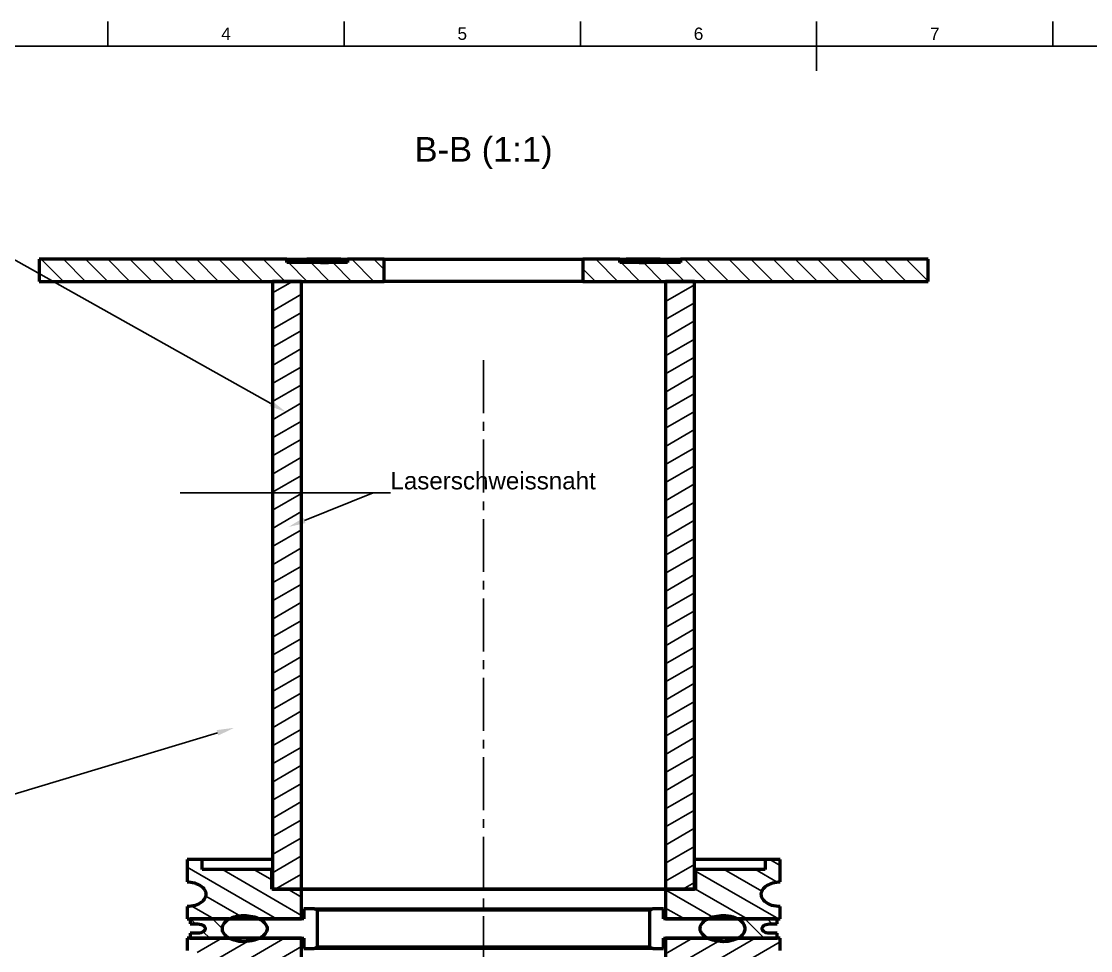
# Model space of a CAD drawing. Header units: millimetres. Extents: x 0 to 594, y 0 to 420.
# Drawn here: x 141 to 357.5, y 227 to 415 of the extents above; entities that cross this region are included whole.
import ezdxf
from ezdxf import colors
from ezdxf.entities.mleader import LeaderData, LeaderLine
from ezdxf.enums import TextEntityAlignment as Align
from ezdxf.math import Vec2, Vec3

# ---------------------------------------------------------------- set-up
doc = ezdxf.new("R2010")
doc.units = ezdxf.units.MM
doc.header["$LTSCALE"] = 0.75
doc.linetypes.add('CENTER2', pattern=[28.575, 19.05, -3.175, 3.175, -3.175])
for name, color, linetype, lineweight in [('Border', 7, 'Continuous', 25), ('Hatching', 7, 'Continuous', 25), ('Leaders', 7, 'Continuous', 25), ('Smart Centers', 7, 'CENTER2', 25), ('View Labels', 7, 'Continuous', 25), ('Visible', 7, 'Continuous', 50)]:
    doc.layers.add(name, color=color, linetype=linetype, lineweight=lineweight)
doc.styles.add('FusionTitle', font='')
doc.styles.get("Standard").update_dxf_attribs({"font": 'arial.ttf'})
doc.styles.get('FusionTitle').set_extended_font_data('Arial Unicode MS')

# ---------------------------------------------------------------- blocks, each defined once
blk = doc.blocks.new('*U5')
at = {"layer": 'Smart Centers', "color": 0, "ltscale": 0.75, "transparency": 16777216}
blk.add_line((0, -128.37472), (0, 139.625279), dxfattribs=at)
blk = doc.blocks.new('ISO_A2_SHEET')
at = {"layer": 'Border'}
for p, q in [((158.5001, 415), (158.5001, 410)), ((206.3334, 415), (206.3334, 410)), ((254.1667, 415), (254.1667, 410)), ((302, 415), (302, 405)), ((349.8333, 415), (349.8333, 410)), ((20, 410), (584, 410))]:
    blk.add_line(p, q, dxfattribs=at)
at = {"layer": 'Border', "style": 'FusionTitle'}
for s, p in [('4', (182.41675, 412.5)), ('5', (230.25005, 412.5)), ('6', (278.08335, 412.5)), ('7', (325.91665, 412.5))]:
    blk.add_text(s, height=2.5, dxfattribs=at).set_placement(p, align=Align.MIDDLE)

msp = doc.modelspace()

# ---------------------------------------------------------------- hatches: boundary and pattern name
at = {"layer": 'Hatching'}
h = msp.add_hatch(dxfattribs=at)
h.set_pattern_fill('ANSI31', color=256, angle=270, style=0)
h.paths.add_polyline_path([(324.569, 366.861), (274.423, 366.861), (274.423, 366.19), (262.147, 366.19), (262.147, 366.861), (254.677, 366.861), (254.677, 362.39), (271.401, 362.39), (277.284, 362.39), (324.569, 362.39)], flags=0)
h.paths.add_polyline_path([(206.991, 366.861), (206.991, 366.19), (194.716, 366.19), (194.716, 366.861), (144.569, 366.861), (144.569, 362.39), (191.855, 362.39), (197.738, 362.39), (214.462, 362.39), (214.462, 366.861)], flags=0)
h = msp.add_hatch(dxfattribs=at)
h.set_pattern_fill('ANSI31', color=256, angle=255, style=0)
edge = h.paths.add_edge_path(flags=0)
edge.add_line((263.451, 366.861), (270.339, 366.861))
edge.add_spline(control_points=[(263.451, 366.861), (263.934, 366.646), (264.471, 366.492), (265.702, 366.25), (266.402, 366.19), (267.736, 366.19), (268.563, 366.274), (269.59, 366.539), (269.995, 366.679), (270.339, 366.861)], knot_values=[1.2083867, 1.2083867, 1.2083867, 1.2083867, 1.3635326, 1.3635326, 1.5558993, 1.5558993, 1.7637218, 1.7637218, 1.8742267, 1.8742267, 1.8742267, 1.8742267], degree=3, periodic=0)
edge = h.paths.add_edge_path(flags=0)
edge.add_spline(control_points=[(205.688, 366.861), (205.205, 366.646), (204.668, 366.492), (203.437, 366.25), (202.737, 366.19), (201.403, 366.19), (200.576, 366.274), (199.548, 366.539), (199.144, 366.679), (198.8, 366.861)], knot_values=[0.1692401, 0.1692401, 0.1692401, 0.1692401, 0.324386, 0.324386, 0.5167528, 0.5167528, 0.7245753, 0.7245753, 0.8350802, 0.8350802, 0.8350802, 0.8350802], degree=3, periodic=0)
edge.add_line((205.688, 366.861), (198.8, 366.861))
h = msp.add_hatch(dxfattribs=at)
h.set_pattern_fill('ANSI31', color=256, angle=165, style=0)
h.paths.add_polyline_path([(277.284, 362.39), (271.401, 362.39), (271.401, 239.39), (277.284, 239.39)], flags=0)
h.paths.add_polyline_path([(197.738, 362.39), (191.855, 362.39), (191.855, 239.39), (197.738, 239.39)], flags=0)
h = msp.add_hatch(dxfattribs=at)
h.set_pattern_fill('ANSI31', color=256, angle=285, style=0)
edge = h.paths.add_edge_path(flags=0)
edge.add_line((291.563, 243.39), (277.47, 243.39))
edge.add_line((277.47, 243.39), (277.47, 239.39))
edge.add_line((277.47, 239.39), (277.284, 239.39))
edge.add_line((277.284, 239.39), (271.401, 239.39))
edge.add_line((271.401, 239.39), (271.401, 233.39))
edge.add_line((271.401, 233.39), (279.936, 233.39))
edge.add_line((279.936, 233.39), (286.068, 233.39))
edge.add_line((286.068, 233.39), (294.004, 233.39))
edge.add_line((294.004, 233.39), (294.605, 233.39))
edge.add_line((294.605, 233.39), (294.605, 235.89))
edge.add_spline(control_points=[(294.605, 235.89), (294.078, 235.89), (293.453, 235.982), (292.532, 236.276), (292.057, 236.506), (291.438, 236.979), (291.159, 237.277), (290.873, 237.813), (290.788, 238.123), (290.788, 238.531), (290.812, 238.699), (290.892, 238.984), (290.967, 239.153), (291.247, 239.623), (291.592, 239.944), (292.265, 240.381), (292.717, 240.574), (293.567, 240.815), (294.131, 240.89), (294.605, 240.89)], knot_values=[0.4627515, 0.4627515, 0.4627515, 0.4627515, 0.620796, 0.620796, 0.752723, 0.752723, 0.8546923, 0.8546923, 0.9349214, 0.9349214, 0.9773627, 0.9773627, 1.0235883, 1.0235883, 1.1413906, 1.1413906, 1.2642536, 1.2642536, 1.4065289, 1.4065289, 1.4065289, 1.4065289], degree=3, periodic=0)
edge.add_line((294.605, 240.89), (294.605, 245.39))
edge.add_line((294.605, 245.39), (291.563, 245.39))
edge.add_line((291.563, 245.39), (291.563, 243.39))
edge = h.paths.add_edge_path(flags=0)
edge.add_line((191.669, 243.39), (177.576, 243.39))
edge.add_line((177.576, 243.39), (177.576, 245.39))
edge.add_line((177.576, 245.39), (174.534, 245.39))
edge.add_line((174.534, 245.39), (174.534, 240.89))
edge.add_spline(control_points=[(174.534, 240.89), (175.008, 240.89), (175.572, 240.815), (176.422, 240.574), (176.874, 240.381), (177.547, 239.944), (177.892, 239.623), (178.172, 239.153), (178.247, 238.984), (178.327, 238.699), (178.351, 238.531), (178.351, 238.123), (178.266, 237.813), (177.979, 237.277), (177.701, 236.979), (177.082, 236.506), (176.607, 236.276), (175.686, 235.982), (175.06, 235.89), (174.534, 235.89)], knot_values=[0.4628549, 0.4628549, 0.4628549, 0.4628549, 0.6051301, 0.6051301, 0.7279932, 0.7279932, 0.8457955, 0.8457955, 0.892021, 0.892021, 0.9344623, 0.9344623, 1.0146915, 1.0146915, 1.1166608, 1.1166608, 1.2485877, 1.2485877, 1.4066322, 1.4066322, 1.4066322, 1.4066322], degree=3, periodic=0)
edge.add_line((174.534, 235.89), (174.534, 233.39))
edge.add_line((174.534, 233.39), (175.135, 233.39))
edge.add_line((175.135, 233.39), (183.071, 233.39))
edge.add_line((183.071, 233.39), (189.203, 233.39))
edge.add_line((189.203, 233.39), (197.738, 233.39))
edge.add_line((197.738, 233.39), (197.738, 239.39))
edge.add_line((197.738, 239.39), (191.855, 239.39))
edge.add_line((191.855, 239.39), (191.669, 239.39))
edge.add_line((191.669, 239.39), (191.669, 243.39))
h = msp.add_hatch(dxfattribs=at)
h.set_pattern_fill('ANSI31', color=256, angle=270, style=0)
edge = h.paths.add_edge_path(flags=0)
edge.add_line((294.004, 229.49), (294.004, 230.49))
edge.add_line((294.004, 230.49), (292.409, 230.49))
edge.add_spline(control_points=[(292.409, 230.49), (292.204, 230.49), (291.961, 230.525), (291.606, 230.638), (291.425, 230.725), (291.189, 230.905), (291.084, 231.018), (290.976, 231.221), (290.944, 231.339), (290.944, 231.541), (290.976, 231.659), (291.084, 231.862), (291.189, 231.975), (291.425, 232.155), (291.606, 232.242), (291.961, 232.355), (292.204, 232.39), (292.409, 232.39)], knot_values=[0.1792259, 0.1792259, 0.1792259, 0.1792259, 0.2406102, 0.2406102, 0.2909193, 0.2909193, 0.3295507, 0.3295507, 0.3599763, 0.3599763, 0.390402, 0.390402, 0.4290334, 0.4290334, 0.4793424, 0.4793424, 0.5407268, 0.5407268, 0.5407268, 0.5407268], degree=3, periodic=0)
edge.add_line((292.409, 232.39), (294.004, 232.39))
edge.add_line((294.004, 232.39), (294.004, 233.39))
edge.add_line((294.004, 233.39), (286.068, 233.39))
edge.add_spline(control_points=[(286.068, 233.39), (286.215, 233.307), (286.355, 233.217), (286.769, 232.908), (287.068, 232.597), (287.371, 232.037), (287.46, 231.717), (287.46, 231.44), (287.46, 231.163), (287.371, 230.843), (287.068, 230.283), (286.769, 229.972), (286.355, 229.663), (286.215, 229.573), (286.068, 229.49)], knot_values=[-0.2380578, -0.2380578, -0.2380578, -0.2380578, -0.1909472, -0.1909472, -0.0831268, -0.0831268, 0, 0, 0, 0.0831268, 0.0831268, 0.1909472, 0.1909472, 0.2380578, 0.2380578, 0.2380578, 0.2380578], degree=3, periodic=0)
edge.add_line((286.068, 229.49), (294.004, 229.49))
edge = h.paths.add_edge_path(flags=0)
edge.add_line((175.135, 230.49), (175.135, 229.49))
edge.add_line((175.135, 229.49), (183.071, 229.49))
edge.add_spline(control_points=[(183.071, 229.49), (182.923, 229.573), (182.784, 229.663), (182.37, 229.972), (182.071, 230.283), (181.768, 230.843), (181.678, 231.163), (181.678, 231.44), (181.678, 231.717), (181.768, 232.037), (182.071, 232.597), (182.37, 232.908), (182.784, 233.217), (182.923, 233.307), (183.071, 233.39)], knot_values=[-0.2380578, -0.2380578, -0.2380578, -0.2380578, -0.1909472, -0.1909472, -0.0831268, -0.0831268, 0, 0, 0, 0.0831268, 0.0831268, 0.1909472, 0.1909472, 0.2380578, 0.2380578, 0.2380578, 0.2380578], degree=3, periodic=0)
edge.add_line((183.071, 233.39), (175.135, 233.39))
edge.add_line((175.135, 233.39), (175.135, 232.39))
edge.add_line((175.135, 232.39), (176.73, 232.39))
edge.add_spline(control_points=[(176.73, 232.39), (176.935, 232.39), (177.178, 232.355), (177.532, 232.242), (177.714, 232.155), (177.949, 231.975), (178.055, 231.862), (178.163, 231.659), (178.195, 231.541), (178.195, 231.339), (178.163, 231.221), (178.055, 231.018), (177.949, 230.905), (177.714, 230.725), (177.532, 230.638), (177.178, 230.525), (176.935, 230.49), (176.73, 230.49)], knot_values=[0.1792259, 0.1792259, 0.1792259, 0.1792259, 0.2406102, 0.2406102, 0.2909193, 0.2909193, 0.3295507, 0.3295507, 0.3599763, 0.3599763, 0.390402, 0.390402, 0.4290334, 0.4290334, 0.4793424, 0.4793424, 0.5407268, 0.5407268, 0.5407268, 0.5407268], degree=3, periodic=0)
edge.add_line((176.73, 230.49), (175.135, 230.49))
h = msp.add_hatch(dxfattribs=at)
h.set_pattern_fill('ANSI31', color=256, angle=165, style=0)
edge = h.paths.add_edge_path(flags=0)
edge.add_line((177.576, 219.49), (191.669, 219.49))
edge.add_line((191.669, 219.49), (191.669, 223.49))
edge.add_line((191.669, 223.49), (191.855, 223.49))
edge.add_line((191.855, 223.49), (195.704, 223.49))
edge.add_line((195.704, 223.49), (197.738, 223.49))
edge.add_line((197.738, 223.49), (197.738, 229.49))
edge.add_line((197.738, 229.49), (189.203, 229.49))
edge.add_line((189.203, 229.49), (189.202, 229.492))
edge.add_spline(control_points=[(189.202, 229.492), (188.865, 229.32), (188.496, 229.178), (187.524, 228.895), (186.736, 228.79), (185.43, 228.79), (184.665, 228.89), (183.733, 229.175), (183.386, 229.319), (183.073, 229.492)], knot_values=[0.2380578, 0.2380578, 0.2380578, 0.2380578, 0.3429274, 0.3429274, 0.5417358, 0.5417358, 0.7346885, 0.7346885, 0.8341535, 0.8341535, 0.8341535, 0.8341535], degree=3, periodic=0)
edge.add_line((183.073, 229.492), (183.071, 229.49))
edge.add_line((183.071, 229.49), (175.135, 229.49))
edge.add_line((175.135, 229.49), (174.534, 229.49))
edge.add_line((174.534, 229.49), (174.534, 226.99))
edge.add_spline(control_points=[(174.534, 226.99), (175.06, 226.99), (175.686, 226.898), (176.607, 226.603), (177.082, 226.374), (177.701, 225.901), (177.979, 225.603), (178.266, 225.067), (178.351, 224.757), (178.351, 224.348), (178.327, 224.18), (178.247, 223.896), (178.172, 223.727), (177.892, 223.257), (177.547, 222.936), (176.874, 222.499), (176.422, 222.306), (175.572, 222.065), (175.008, 221.99), (174.534, 221.99)], knot_values=[0.4627515, 0.4627515, 0.4627515, 0.4627515, 0.620796, 0.620796, 0.752723, 0.752723, 0.8546923, 0.8546923, 0.9349214, 0.9349214, 0.9773627, 0.9773627, 1.0235883, 1.0235883, 1.1413906, 1.1413906, 1.2642536, 1.2642536, 1.4065289, 1.4065289, 1.4065289, 1.4065289], degree=3, periodic=0)
edge.add_line((174.534, 221.99), (174.534, 217.49))
edge.add_line((174.534, 217.49), (177.576, 217.49))
edge.add_line((177.576, 217.49), (177.576, 219.49))
edge = h.paths.add_edge_path(flags=0)
edge.add_line((277.47, 219.49), (291.563, 219.49))
edge.add_line((291.563, 219.49), (291.563, 217.49))
edge.add_line((291.563, 217.49), (294.605, 217.49))
edge.add_line((294.605, 217.49), (294.605, 221.99))
edge.add_spline(control_points=[(294.605, 221.99), (294.131, 221.99), (293.567, 222.065), (292.717, 222.306), (292.265, 222.499), (291.592, 222.936), (291.247, 223.257), (290.967, 223.727), (290.892, 223.896), (290.812, 224.18), (290.788, 224.348), (290.788, 224.757), (290.873, 225.067), (291.159, 225.603), (291.438, 225.901), (292.057, 226.374), (292.532, 226.603), (293.453, 226.898), (294.078, 226.99), (294.605, 226.99)], knot_values=[0.4628549, 0.4628549, 0.4628549, 0.4628549, 0.6051301, 0.6051301, 0.7279932, 0.7279932, 0.8457955, 0.8457955, 0.892021, 0.892021, 0.9344623, 0.9344623, 1.0146915, 1.0146915, 1.1166608, 1.1166608, 1.2485877, 1.2485877, 1.4066322, 1.4066322, 1.4066322, 1.4066322], degree=3, periodic=0)
edge.add_line((294.605, 226.99), (294.605, 229.49))
edge.add_line((294.605, 229.49), (294.004, 229.49))
edge.add_line((294.004, 229.49), (286.068, 229.49))
edge.add_line((286.068, 229.49), (279.936, 229.49))
edge.add_line((279.936, 229.49), (271.401, 229.49))
edge.add_line((271.401, 229.49), (271.401, 223.49))
edge.add_line((271.401, 223.49), (273.435, 223.49))
edge.add_line((273.435, 223.49), (277.284, 223.49))
edge.add_line((277.284, 223.49), (277.47, 223.49))
edge.add_line((277.47, 223.49), (277.47, 219.49))

# ---------------------------------------------------------------- linework, layer by layer
at = {"layer": 'Visible', "extrusion": (1, -2e-16, 0)}
for p, q in [((194.716, 366.861), (144.569, 366.861)), ((144.569, 366.861), (144.569, 362.39)), ((194.716, 366.19), (194.716, 366.861)), ((194.716, 366.861), (198.8, 366.861)), ((206.991, 366.19), (194.716, 366.19)), ((205.688, 366.861), (198.8, 366.861)), ((205.688, 366.861), (206.991, 366.861)), ((206.991, 366.861), (206.991, 366.19)), ((214.462, 366.861), (206.991, 366.861)), ((214.462, 362.39), (214.462, 366.861)), ((214.462, 366.861), (254.677, 366.861)), ((262.147, 366.861), (254.677, 366.861)), ((254.677, 366.861), (254.677, 362.39)), ((262.147, 366.861), (263.451, 366.861)), ((262.147, 366.19), (262.147, 366.861)), ((274.423, 366.19), (262.147, 366.19)), ((270.339, 366.861), (263.451, 366.861)), ((270.339, 366.861), (274.423, 366.861)), ((324.569, 366.861), (274.423, 366.861)), ((274.423, 366.861), (274.423, 366.19)), ((324.569, 362.39), (324.569, 366.861)), ((144.569, 362.39), (214.462, 362.39)), ((197.738, 362.39), (191.855, 362.39)), ((191.855, 362.39), (191.855, 239.39)), ((197.738, 239.39), (197.738, 362.39)), ((254.677, 362.39), (214.462, 362.39)), ((254.677, 362.39), (324.569, 362.39)), ((277.284, 362.39), (271.401, 362.39)), ((271.401, 362.39), (271.401, 239.39)), ((277.284, 239.39), (277.284, 362.39)), ((177.576, 245.39), (174.534, 245.39)), ((174.534, 245.39), (174.534, 240.89)), ((177.576, 243.39), (177.576, 245.39)), ((191.855, 245.39), (177.576, 245.39)), ((291.563, 245.39), (277.284, 245.39)), ((294.605, 245.39), (291.563, 245.39)), ((291.563, 245.39), (291.563, 243.39)), ((294.605, 240.89), (294.605, 245.39)), ((191.669, 243.39), (177.576, 243.39)), ((191.669, 239.39), (191.669, 243.39)), ((191.855, 243.39), (191.669, 243.39)), ((277.47, 243.39), (277.284, 243.39)), ((291.563, 243.39), (277.47, 243.39)), ((277.47, 243.39), (277.47, 239.39)), ((197.738, 239.39), (191.669, 239.39)), ((191.855, 239.39), (197.738, 239.39)), ((271.401, 239.39), (197.738, 239.39)), ((197.738, 233.39), (197.738, 239.39)), ((197.738, 239.39), (271.401, 239.39)), ((271.401, 239.39), (277.284, 239.39)), ((277.47, 239.39), (271.401, 239.39)), ((271.401, 239.39), (271.401, 233.39)), ((174.534, 235.89), (174.534, 233.39)), ((200.3, 235.44), (198.155, 235.44)), ((198.155, 235.44), (198.155, 233.39)), ((200.3, 235.44), (268.839, 235.44)), ((200.964, 227.74), (200.964, 235.14)), ((268.174, 235.14), (200.964, 235.14)), ((268.174, 235.14), (268.174, 227.74)), ((270.984, 235.44), (268.839, 235.44)), ((270.984, 233.39), (270.984, 235.44)), ((294.605, 233.39), (294.605, 235.89)), ((174.534, 233.39), (197.738, 233.39)), ((183.071, 233.39), (175.135, 233.39)), ((175.135, 233.39), (175.135, 232.39)), ((175.135, 232.39), (176.73, 232.39)), ((198.155, 233.39), (189.203, 233.39)), ((279.936, 233.39), (270.984, 233.39)), ((271.401, 233.39), (294.605, 233.39)), ((294.004, 233.39), (286.068, 233.39)), ((292.409, 232.39), (294.004, 232.39)), ((294.004, 232.39), (294.004, 233.39)), ((197.738, 229.49), (174.534, 229.49)), ((174.534, 229.49), (174.534, 226.99)), ((175.135, 230.49), (175.135, 229.49)), ((176.73, 230.49), (175.135, 230.49)), ((175.135, 229.49), (183.071, 229.49)), ((189.203, 229.49), (198.155, 229.49)), ((197.738, 223.49), (197.738, 229.49)), ((198.155, 229.49), (198.155, 227.44)), ((270.984, 227.44), (270.984, 229.49)), ((270.984, 229.49), (279.936, 229.49)), ((294.605, 229.49), (271.401, 229.49)), ((271.401, 229.49), (271.401, 223.49)), ((286.068, 229.49), (294.004, 229.49)), ((294.004, 230.49), (292.409, 230.49)), ((294.004, 229.49), (294.004, 230.49)), ((294.605, 226.99), (294.605, 229.49)), ((198.155, 227.44), (200.3, 227.44)), ((268.839, 227.44), (200.3, 227.44)), ((200.964, 227.74), (268.174, 227.74)), ((268.839, 227.44), (270.984, 227.44))]:
    msp.add_line(p, q, dxfattribs=at)
at = {"layer": 'Visible'}
for points, knots in [([(198.8, 366.861), (199.144, 366.679), (199.548, 366.539), (200.576, 366.274), (201.403, 366.19), (202.737, 366.19), (203.437, 366.25), (204.668, 366.492), (205.205, 366.646), (205.688, 366.861)], [0.16924011, 0.16924011, 0.16924011, 0.16924011, 0.279745, 0.279745, 0.4875675, 0.4875675, 0.67993427, 0.67993427, 0.83508015, 0.83508015, 0.83508015, 0.83508015]), ([(263.451, 366.861), (263.934, 366.646), (264.471, 366.492), (265.702, 366.25), (266.402, 366.19), (267.736, 366.19), (268.563, 366.274), (269.59, 366.539), (269.995, 366.679), (270.339, 366.861)], [1.20838667, 1.20838667, 1.20838667, 1.20838667, 1.36353255, 1.36353255, 1.55589933, 1.55589933, 1.76372183, 1.76372183, 1.87422672, 1.87422672, 1.87422672, 1.87422672]), ([(174.534, 240.89), (175.008, 240.89), (175.572, 240.815), (176.422, 240.574), (176.874, 240.381), (177.547, 239.944), (177.892, 239.623), (178.172, 239.153), (178.247, 238.984), (178.327, 238.699), (178.351, 238.531), (178.351, 238.123), (178.266, 237.813), (177.979, 237.277), (177.701, 236.979), (177.082, 236.506), (176.607, 236.276), (175.686, 235.982), (175.06, 235.89), (174.534, 235.89)], [0.46285488, 0.46285488, 0.46285488, 0.46285488, 0.60513015, 0.60513015, 0.72799318, 0.72799318, 0.84579548, 0.84579548, 0.89202101, 0.89202101, 0.9344623, 0.9344623, 1.01469147, 1.01469147, 1.11666078, 1.11666078, 1.2485877, 1.2485877, 1.40663221, 1.40663221, 1.40663221, 1.40663221]), ([(294.605, 235.89), (294.078, 235.89), (293.453, 235.982), (292.532, 236.276), (292.057, 236.506), (291.438, 236.979), (291.159, 237.277), (290.873, 237.813), (290.788, 238.123), (290.788, 238.531), (290.812, 238.699), (290.892, 238.984), (290.967, 239.153), (291.247, 239.623), (291.592, 239.944), (292.265, 240.381), (292.717, 240.574), (293.567, 240.815), (294.131, 240.89), (294.605, 240.89)], [0.46275153, 0.46275153, 0.46275153, 0.46275153, 0.62079604, 0.62079604, 0.75272296, 0.75272296, 0.85469227, 0.85469227, 0.93492144, 0.93492144, 0.97736273, 0.97736273, 1.02358827, 1.02358827, 1.14139056, 1.14139056, 1.2642536, 1.2642536, 1.40652887, 1.40652887, 1.40652887, 1.40652887]), ([(181.678, 231.44), (181.678, 231.163), (181.768, 230.843), (182.071, 230.283), (182.37, 229.972), (183.05, 229.465), (183.583, 229.221), (184.665, 228.89), (185.43, 228.79), (186.736, 228.79), (187.524, 228.895), (188.669, 229.228), (189.254, 229.479), (189.999, 229.994), (190.326, 230.305), (190.587, 230.751), (190.655, 230.905), (190.727, 231.162), (190.748, 231.313), (190.748, 231.584), (190.72, 231.755), (190.627, 232.049), (190.539, 232.225), (190.188, 232.745), (189.75, 233.088), (188.877, 233.576), (188.328, 233.774), (187.195, 234.032), (186.61, 234.09), (185.43, 234.09), (184.665, 233.99), (183.583, 233.659), (183.05, 233.415), (182.37, 232.908), (182.071, 232.597), (181.768, 232.037), (181.678, 231.717), (181.678, 231.44)], [0, 0, 0, 0, 0.0831268, 0.0831268, 0.1909472, 0.1909472, 0.3375228, 0.3375228, 0.5304755, 0.5304755, 0.7292839, 0.7292839, 0.8882068, 0.8882068, 1.0010839, 1.0010839, 1.0431955, 1.0431955, 1.0812594, 1.0812594, 1.1245774, 1.1245774, 1.1737718, 1.1737718, 1.3128111, 1.3128111, 1.4737324, 1.4737324, 1.6346537, 1.6346537, 1.8276064, 1.8276064, 1.974182, 1.974182, 2.0820024, 2.0820024, 2.1651292, 2.1651292, 2.1651292, 2.1651292]), ([(287.46, 231.44), (287.46, 231.717), (287.371, 232.037), (287.068, 232.597), (286.769, 232.908), (286.089, 233.415), (285.556, 233.659), (284.474, 233.99), (283.709, 234.09), (282.529, 234.09), (281.944, 234.032), (280.811, 233.774), (280.262, 233.576), (279.389, 233.088), (278.951, 232.745), (278.6, 232.225), (278.512, 232.049), (278.418, 231.755), (278.391, 231.584), (278.391, 231.313), (278.412, 231.162), (278.484, 230.905), (278.552, 230.751), (278.812, 230.305), (279.14, 229.994), (279.885, 229.479), (280.469, 229.228), (281.614, 228.895), (282.403, 228.79), (283.709, 228.79), (284.474, 228.89), (285.556, 229.221), (286.089, 229.465), (286.769, 229.972), (287.068, 230.283), (287.371, 230.843), (287.46, 231.163), (287.46, 231.44)], [0, 0, 0, 0, 0.0831268, 0.0831268, 0.1909472, 0.1909472, 0.3375228, 0.3375228, 0.5304755, 0.5304755, 0.6913968, 0.6913968, 0.8523181, 0.8523181, 0.9913574, 0.9913574, 1.0405518, 1.0405518, 1.0838698, 1.0838698, 1.1219337, 1.1219337, 1.1640453, 1.1640453, 1.2769224, 1.2769224, 1.4358453, 1.4358453, 1.6346537, 1.6346537, 1.8276064, 1.8276064, 1.974182, 1.974182, 2.0820024, 2.0820024, 2.1651292, 2.1651292, 2.1651292, 2.1651292]), ([(176.73, 232.39), (176.935, 232.39), (177.178, 232.355), (177.532, 232.242), (177.714, 232.155), (177.949, 231.975), (178.055, 231.862), (178.163, 231.659), (178.195, 231.541), (178.195, 231.339), (178.163, 231.221), (178.055, 231.018), (177.949, 230.905), (177.714, 230.725), (177.532, 230.638), (177.178, 230.525), (176.935, 230.49), (176.73, 230.49)], [0.17922588, 0.17922588, 0.17922588, 0.17922588, 0.24061022, 0.24061022, 0.29091928, 0.29091928, 0.32955065, 0.32955065, 0.35997634, 0.35997634, 0.39040202, 0.39040202, 0.42903339, 0.42903339, 0.47934245, 0.47934245, 0.54072679, 0.54072679, 0.54072679, 0.54072679]), ([(183.071, 229.49), (182.923, 229.573), (182.784, 229.663), (182.37, 229.972), (182.071, 230.283), (181.768, 230.843), (181.678, 231.163), (181.678, 231.44), (181.678, 231.717), (181.768, 232.037), (182.071, 232.597), (182.37, 232.908), (182.784, 233.217), (182.923, 233.307), (183.071, 233.39)], [-0.23805784, -0.23805784, -0.23805784, -0.23805784, -0.19094724, -0.19094724, -0.08312679, -0.08312679, 0, 0, 0, 0.08312679, 0.08312679, 0.19094724, 0.19094724, 0.23805784, 0.23805784, 0.23805784, 0.23805784]), ([(189.203, 233.39), (189.251, 233.365), (189.298, 233.34), (189.75, 233.088), (190.188, 232.745), (190.539, 232.225), (190.627, 232.049), (190.72, 231.755), (190.748, 231.584), (190.748, 231.313), (190.727, 231.162), (190.655, 230.905), (190.587, 230.751), (190.326, 230.305), (189.999, 229.994), (189.541, 229.678), (189.377, 229.579), (189.203, 229.49)], [0.83573631, 0.83573631, 0.83573631, 0.83573631, 0.85172223, 0.85172223, 0.99076156, 0.99076156, 1.03995594, 1.03995594, 1.0832739, 1.0832739, 1.1213378, 1.1213378, 1.1634494, 1.1634494, 1.2763265, 1.2763265, 1.33037985, 1.33037985, 1.33037985, 1.33037985]), ([(279.936, 229.49), (279.762, 229.579), (279.598, 229.678), (279.14, 229.994), (278.812, 230.305), (278.552, 230.751), (278.484, 230.905), (278.412, 231.162), (278.391, 231.313), (278.391, 231.584), (278.418, 231.755), (278.512, 232.049), (278.6, 232.225), (278.951, 232.745), (279.389, 233.088), (279.84, 233.34), (279.888, 233.365), (279.936, 233.39)], [0.83415346, 0.83415346, 0.83415346, 0.83415346, 0.88820681, 0.88820681, 1.00108392, 1.00108392, 1.04319552, 1.04319552, 1.08125941, 1.08125941, 1.12457738, 1.12457738, 1.17377175, 1.17377175, 1.31281108, 1.31281108, 1.32879701, 1.32879701, 1.32879701, 1.32879701]), ([(286.068, 233.39), (286.215, 233.307), (286.355, 233.217), (286.769, 232.908), (287.068, 232.597), (287.371, 232.037), (287.46, 231.717), (287.46, 231.44), (287.46, 231.163), (287.371, 230.843), (287.068, 230.283), (286.769, 229.972), (286.355, 229.663), (286.215, 229.573), (286.068, 229.49)], [-0.23805784, -0.23805784, -0.23805784, -0.23805784, -0.19094724, -0.19094724, -0.08312679, -0.08312679, 0, 0, 0, 0.08312679, 0.08312679, 0.19094724, 0.19094724, 0.23805784, 0.23805784, 0.23805784, 0.23805784]), ([(292.409, 230.49), (292.204, 230.49), (291.961, 230.525), (291.606, 230.638), (291.425, 230.725), (291.189, 230.905), (291.084, 231.018), (290.976, 231.221), (290.944, 231.339), (290.944, 231.541), (290.976, 231.659), (291.084, 231.862), (291.189, 231.975), (291.425, 232.155), (291.606, 232.242), (291.961, 232.355), (292.204, 232.39), (292.409, 232.39)], [0.17922588, 0.17922588, 0.17922588, 0.17922588, 0.24061022, 0.24061022, 0.29091928, 0.29091928, 0.32955065, 0.32955065, 0.35997634, 0.35997634, 0.39040202, 0.39040202, 0.42903339, 0.42903339, 0.47934245, 0.47934245, 0.54072679, 0.54072679, 0.54072679, 0.54072679])]:
    msp.add_open_spline(points, degree=3, knots=knots, dxfattribs=at)
for points, weights in [([(200.964, 235.14), (200.633, 235.288), (200.3, 235.44)], [1, 1.00000976804, 1]), ([(268.839, 235.44), (268.506, 235.288), (268.174, 235.14)], [1, 1.00000976804, 1]), ([(200.3, 227.44), (200.633, 227.591), (200.964, 227.74)], [1, 1.000009768, 1]), ([(268.174, 227.74), (268.506, 227.591), (268.839, 227.44)], [1, 1.000009768, 1])]:
    msp.add_rational_spline(points, weights, degree=2, dxfattribs=at)

# ---------------------------------------------------------------- block references
at = {"layer": 'Border'}
msp.add_blockref('ISO_A2_SHEET', (0, 0), dxfattribs=at)
at = {"layer": 'Smart Centers', "ltscale": 0.75}
msp.add_blockref('*U5', (234.569, 206.948), dxfattribs=at)

# ---------------------------------------------------------------- texts
at = {"layer": 'View Labels', "insert": (234.569, 385.111), "char_height": 5, "width": 29.68281, "attachment_point": 8}
msp.add_mtext('B-B (1:1)', dxfattribs=at)

# ---------------------------------------------------------------- leaders
at = {"layer": 'Leaders'}
ml = msp.add_multileader_mtext('Standard', dxfattribs=at)
ml.set_content('{\\C256;Kehlnaht (WIG)\\Pmin 3mm Querschnitt}', color=256)
ml.set_leader_properties()
ml.build(insert=Vec2(0, 0))
ml.multileader.update_dxf_attribs({"text_left_attachment_type": 5, "text_right_attachment_type": 5, "dogleg_length": 3.5, "arrow_head_size": 3.5})
ctx = ml.context
ctx.base_point, ctx.char_height, ctx.arrow_head_size, ctx.landing_gap_size, ctx.plane_origin = Vec3(79.84, 372.423), 3.5, 3.5, 0, Vec3(137.107, 273.375)
ctx.left_attachment, ctx.right_attachment, ctx.text_align_type = 5, 5, 2
notes = []
notes.append((ctx, [(0, (1, 1, 0), (129.444, 372.423), (-1, 0), 3.5, [(0, [(194.569, 335.948)], 0, [])])]))
ctx.mtext.insert, ctx.mtext.alignment, ctx.mtext.flow_direction = Vec3(125.944, 382.578), 3, 5
ml = msp.add_multileader_mtext('Standard', dxfattribs=at)
ml.set_content('Laserschweissnaht', color=256)
ml.set_leader_properties()
ml.build(insert=Vec2(0, 0))
ml.multileader.update_dxf_attribs({"text_left_attachment_type": 5, "text_right_attachment_type": 5, "dogleg_length": 3.5, "arrow_head_size": 3.5})
ctx = ml.context
ctx.base_point, ctx.char_height, ctx.arrow_head_size, ctx.landing_gap_size, ctx.plane_origin = Vec3(215.708, 319.614), 3.5, 3.5, 0, Vec3(137.992, 253.13)
ctx.left_attachment, ctx.right_attachment = 5, 5
notes.append((ctx, [(0, (1, 1, 0), (212.208, 319.614), (1, 0), 3.5, [(0, [(195.069, 312.713)], 0, [])])]))
ctx.mtext.insert, ctx.mtext.flow_direction = Vec3(215.708, 323.814), 5
ml = msp.add_multileader_mtext('Standard', dxfattribs=at)
ml.set_content('{\\C256;Kehlnaht (WIG)\\Pmin 3mm Querschnitt}', color=256)
ml.set_leader_properties()
ml.build(insert=Vec2(0, 0))
ml.multileader.update_dxf_attribs({"text_left_attachment_type": 5, "text_right_attachment_type": 5, "dogleg_length": 3.5, "arrow_head_size": 3.5})
ctx = ml.context
ctx.base_point, ctx.char_height, ctx.arrow_head_size, ctx.landing_gap_size, ctx.plane_origin = Vec3(86.986, 257.784), 3.5, 3.5, 0, Vec3(126.492, 222.492)
ctx.left_attachment, ctx.right_attachment, ctx.text_align_type = 5, 5, 2
notes.append((ctx, [(0, (1, 1, 0), (136.59, 257.784), (-1, 0), 3.5, [(0, [(184.052, 272.066)], 0, [])])]))
ctx.mtext.insert, ctx.mtext.alignment, ctx.mtext.flow_direction = Vec3(133.09, 267.939), 3, 5
for ctx, leaders in notes:
    for number, flags, end, landing, length, lines in leaders:
        leader = LeaderData()
        leader.index, (leader.has_last_leader_line, leader.has_dogleg_vector, leader.attachment_direction) = number, flags
        leader.last_leader_point, leader.dogleg_vector, leader.dogleg_length = Vec3(end), Vec3(landing), length
        for number, points, colour, breaks in lines:
            line = LeaderLine()
            line.index, line.vertices, line.color, line.breaks = number, Vec3.list(points), colors.encode_raw_color(colour), breaks
            leader.lines.append(line)
        ctx.leaders.append(leader)

doc.saveas('drawing.dxf')
